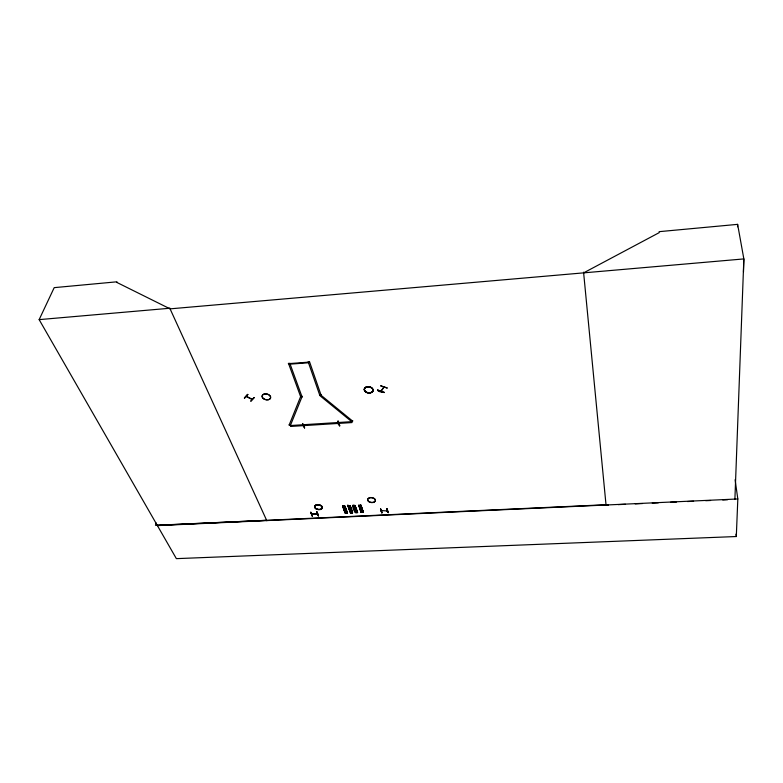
<?xml version="1.0" encoding="UTF-8"?>
<svg xmlns="http://www.w3.org/2000/svg" width="783" height="783" viewBox="0 0 783 783"><rect width="100%" height="100%" fill="white"/><g stroke="black" fill="none" stroke-linecap="round" stroke-linejoin="round"><path stroke-width="1.17" d="M743.488 271.818L743.85 258.919L737.625 224.359L659.149 231.66L659.247 232.61L583.638 272.856M737.547 226.806L737.625 224.359M734.894 499.251L743.85 258.919L170.087 308.854L116.755 282.379L116.99 281.802L54.203 287.645L39.15 319.63L176.371 558.641L736.304 536.531L737.821 498.957L735.09 479.725M386.812 508.656L388.035 512.513M387.066 508.862L388.29 512.757L386.773 508.637M386.822 510.281L386.831 510.976L386.773 510.32M387.331 510.77L387.252 510.262M387.321 510.301L386.822 510.956M381.771 510.976L381.83 510.496M381.908 510.526L381.272 511.172M381.869 512.777L380.626 508.921L381.908 512.757M381.84 512.963L380.626 508.921M381.292 510.555L387.311 510.947M381.409 510.506L381.409 511.201L381.468 510.702M387.125 387.996L380.597 385.794L387.213 388.025M377.837 389.807C376.554 391.559 384.561 392.958 384.267 392.273M362.392 509.547L360.366 509.625M362.607 510.173L360.581 510.252M362.842 510.878L360.826 510.956M362.999 511.348L360.983 511.426M363.234 512.053C361.863 514.5 358.027 494.298 362.793 512.258M360.131 508.921L362.157 508.833M361.217 512.131L362.93 512.327M357.518 512.434C354.425 514.95 350.128 503.068 355.286 505.583M355.286 511.7L357.302 511.612M355.521 512.395C347.848 490.324 361.345 527.233 353.339 505.661M356.441 509.107L354.425 509.185M356.686 509.811L354.67 509.89M356.901 510.438L354.885 510.526M357.136 511.142L355.12 511.23M351.41 509.341L349.394 509.43M351.655 510.046L349.639 510.134M351.87 510.673L349.864 510.761M352.115 511.377L350.109 511.465M352.281 511.847L350.265 511.935M352.526 512.552C344.324 491.47 357.077 527.615 350.099 505.701L347.897 505.916L350.363 512.894M350.51 512.63C353.094 515.038 343.081 494.083 350.755 512.875L348.073 505.779L350.999 512.865M346.605 510.927L344.598 511.005M346.859 511.632L344.853 511.71M347.026 512.102L345.009 512.18M347.27 512.796C343.62 509.058 343.287 499.378 347.378 513.051C343.492 509.606 342.817 498.722 346.859 512.934M344.373 510.379L346.389 510.301M346.135 509.596L344.129 509.674M290.444 425.14L290.699 426.441L352.027 422.566L351.792 421.244M289.181 424.768L290.356 425.551L351.724 421.665L352.761 420.725M338.736 423.72L338.07 423.417M339.528 425.649L337.992 421.058M338.158 423.779L338.021 423.251M317.389 513.423L317.311 513.922L311.595 513.736M317.467 513.462L317.379 514.108L317.575 513.589M317.037 512.072L318.27 515.625M318.309 515.645L316.792 511.847L318.534 515.85M318.221 515.899L316.753 511.828M317.046 513.638L316.861 514.118L316.978 513.442M312.348 515.899L310.812 512.102L312.26 516.134M311.703 513.687L311.634 514.372L317.428 514.069M312.035 514.167L312.114 513.677M312.192 513.707L312.211 514.333L311.624 514.186M351.724 421.665L320.159 395.875L321.206 394.916M352.693 421.146L321.128 395.327L319.904 395.004M303.824 425.962L304.509 425.375M304.577 428.115C301.426 418.944 302.414 425.883 304.636 427.841M308.15 361.775L319.816 395.415M289.093 425.179L300.741 396.315M308.502 362.774L290.15 364.144M288.447 363.253L300.652 396.736L302.042 396.227M321.128 395.327L309.5 361.668M290.356 425.551L302.042 396.707M289.779 363.146L301.954 396.648M384.218 392.518L377.651 390.277M377.768 390.081L384.228 392.557M381.155 391.324L383.944 387.086L380.93 391.177M156.179 523.015L155.484 525.295L266.641 520.323M303.706 425.766L304.489 425.883M337.953 423.603L338.599 423.525M304.411 425.903L303.833 425.923M338.657 423.74L338.08 423.76M247.575 394.338L244.325 398.067L247.878 394.534M247.8 394.456L244.639 398.146M254.26 397.715L250.717 401.278L254.005 397.549M381.292 511.035L381.82 510.996M356.979 512.601L354.748 505.475L357.234 512.591M354.758 505.544L357.655 512.571L354.846 505.612M358.996 505.387L361.726 512.366L358.839 505.319L361.032 512.395L358.82 505.329L361.022 505.309L363.204 512.229M347.261 512.982L344.637 506.102M360.748 505.329L360.337 505.348M352.34 512.816C351.518 505.74 347.045 500.934 352.223 512.826M345.234 513.051L342.788 506.033L344.804 505.955L347.358 513.061M342.602 506.17L345.773 513.1L343.179 506.014L342.611 506.18L345.117 513.139M343.042 506.161L345.479 513.129M317.438 513.932L316.958 514.108M310.685 512.346L312.3 516.173M349.551 505.867L350.226 505.828M354.601 505.622L355.276 505.593M355.12 505.524L357.391 512.581M353.515 505.524L355.893 512.552M252.175 399.477L246.322 396.531M39.15 319.63L169.901 308.238M288.35 363.664L309.402 362.089M157.442 525.344L606.013 504.722M608.489 505.055L606.052 505.162L583.57 272.181M618.208 504.624L625.5 504.291M635.228 503.86L642.52 503.538M652.239 503.097L658.317 502.833M670.473 502.285L676.551 502.011M687.494 501.531L693.562 501.257M705.718 500.709L710.582 500.494M722.738 499.955L727.603 499.74M157.363 525.608L737.821 498.957M387.252 510.741L386.773 510.947M359.094 505.984L361.12 505.896M343.032 506.748L345.058 506.67M348.318 506.493L350.344 506.415M353.368 506.258L355.394 506.17M338.041 421.293L339.577 425.883L337.943 421.342M338.285 421.283L339.822 425.874M300.652 396.736L301.954 397.128M246.391 396.355L252.322 399.34M352.644 512.796L350.637 512.865M347.388 513.041L345.646 513.041M169.803 308.248L266.827 520.734M349.668 505.779L351.988 512.836M353.094 505.603L355.384 512.659M359.064 505.387L361.462 512.376M358.849 505.26L361.325 512.376M363.351 512.307L360.885 505.182L363.038 512.307M360.483 505.201L362.832 512.258M735.981 534.153L736.304 536.531M368.607 501.551A3.925 2.418 8 0 0 375.204 501.237A3.925 2.418 8 0 0 370.672 497.724A3.925 2.418 8 0 0 368.607 501.551M368.636 501.345A3.915 2.418 8 0 0 375.223 501.032A3.915 2.418 8 0 0 370.702 497.518A3.915 2.418 8 0 0 368.636 501.345M315.725 508.441A3.876 2.339 9.9 0 0 322.175 508.138A3.866 2.339 9.9 0 0 317.546 504.692A3.876 2.339 9.9 0 0 315.725 508.441A3.866 2.339 9.9 0 0 322.165 508.128A3.876 2.339 9.9 0 0 317.536 504.692A3.866 2.339 9.9 0 0 315.735 508.431M315.696 508.637A3.876 2.339 9.9 0 0 322.136 508.343A3.876 2.339 9.9 0 0 317.506 504.898A3.876 2.339 9.9 0 0 315.696 508.637M365.426 391.627A4.414 3.044 9.2 0 0 372.845 391.128A4.414 3.044 9.2 0 0 367.746 386.763A4.385 3.015 9.2 0 0 365.465 391.52A4.385 3.015 9.2 0 0 372.825 391.03A4.385 3.015 9.2 0 0 367.765 386.704A4.414 3.044 9.2 0 0 365.426 391.617A4.414 3.044 9.2 0 0 372.855 391.118A4.414 3.044 9.2 0 0 367.746 386.773A4.414 3.044 9.2 0 0 365.426 391.627M365.426 391.735A4.395 3.024 9.2 0 0 372.806 391.246A4.395 3.024 9.2 0 0 367.726 386.91A4.395 3.024 9.2 0 0 365.426 391.735M263.382 398.635A4.365 2.907 13.7 0 0 270.526 398.156A4.336 2.878 13.7 0 0 265.183 393.849A4.336 2.878 13.7 0 0 263.421 398.537A4.336 2.878 13.7 0 0 270.517 398.067A4.365 2.907 13.7 0 0 265.153 393.908A4.365 2.907 13.7 0 0 263.382 398.635"/></g></svg>
